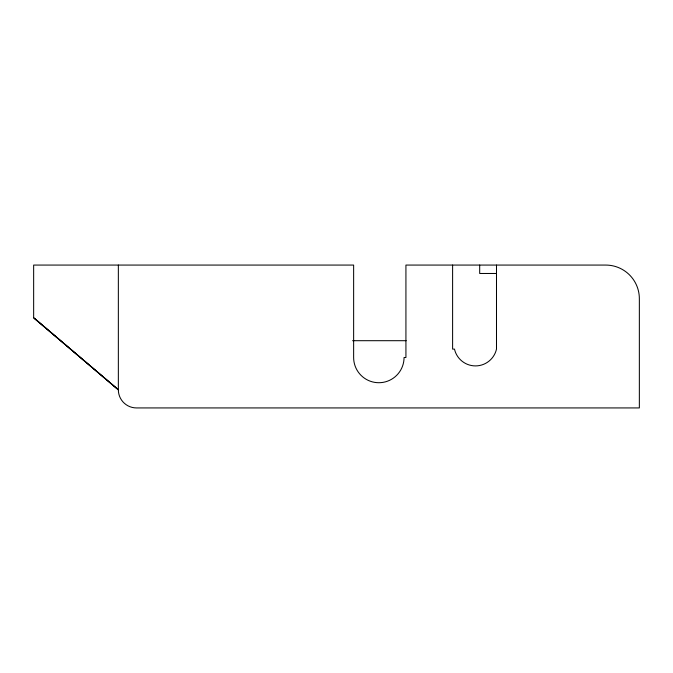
<?xml version="1.0" encoding="UTF-8"?>
<svg xmlns="http://www.w3.org/2000/svg" width="673" height="673" viewBox="0 0 673 673"><rect width="100%" height="100%" fill="white"/><g stroke="black" fill="none" stroke-linecap="round" stroke-linejoin="round"><path stroke-width="1.01" d="M496.497 273.474L479.689 273.474L479.689 265.069M352.585 340.698L406.156 340.698M118.347 265.069L118.347 389.785L33.65 317.866L33.65 265.069L353.636 265.069L353.636 357.506A25.212 25.212 0 0 0 378.849 382.718A25.212 25.212 0 0 0 404.061 357.506L405.928 357.506L405.928 265.069L605.734 265.069A33.616 33.616 0 0 1 639.35 298.686L639.35 407.931L136.484 407.931A18.137 18.137 0 0 1 118.347 389.785L34.449 318.287M33.65 317.765L118.347 389.785M496.497 265.069L496.497 349.102A21.536 21.536 0 0 1 454.477 349.102L452.609 349.102L452.609 265.069"/></g></svg>
